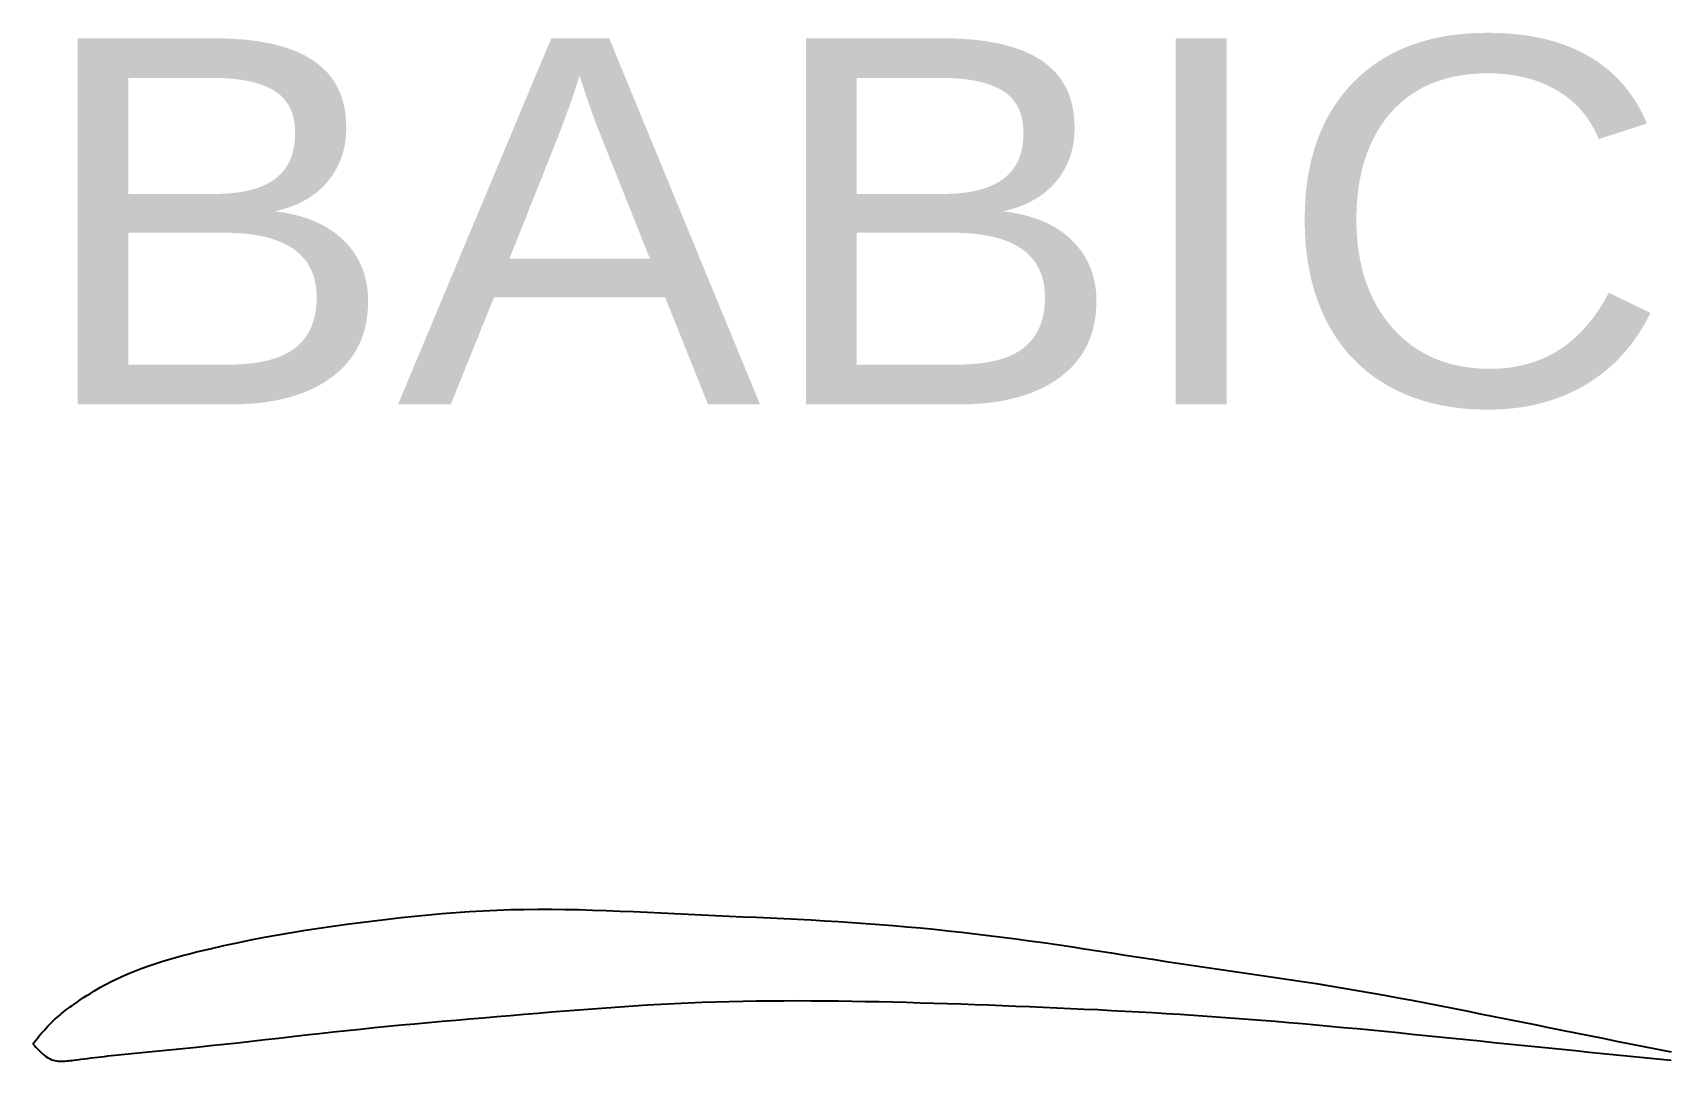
# Model space of a CAD drawing. Extents: x 0.3 to 50.3, y 0.2 to 31.6.
import ezdxf
from ezdxf.enums import TextEntityAlignment as Align

# ---------------------------------------------------------------- set-up
doc = ezdxf.new("R2010")
doc.units = 0
doc.layers.get('0').update_dxf_attribs({"linetype": 'CONTINUOUS'})

msp = doc.modelspace()

# ---------------------------------------------------------------- linework, layer by layer
at = {"color": 3, "linetype": 'CONTINUOUS'}
msp.add_lwpolyline([(0.2525, 0.7365), (0.3023, 0.7972), (0.3523, 0.8578), (0.4024, 0.9181), (0.4527, 0.9782), (0.5035, 1.0379), (0.5548, 1.0971), (0.6066, 1.1557), (0.6591, 1.2136), (0.7123, 1.2708), (0.7664, 1.327), (0.8214, 1.3823), (0.8775, 1.4365), (0.9262, 1.4818), (0.9757, 1.5264), (1.026, 1.5701), (1.0769, 1.6131), (1.1284, 1.6555), (1.1805, 1.6972), (1.2331, 1.7383), (1.2863, 1.7789), (1.3398, 1.8189), (1.3937, 1.8585), (1.448, 1.8977), (1.5025, 1.9365), (1.6024, 2.0063), (1.7031, 2.075), (1.8045, 2.1424), (1.9067, 2.2086), (2.0097, 2.2735), (2.1134, 2.337), (2.218, 2.3991), (2.3233, 2.4597), (2.4294, 2.5188), (2.5363, 2.5764), (2.644, 2.6323), (2.7525, 2.6865), (2.9511, 2.7804), (3.1521, 2.8689), (3.3554, 2.9525), (3.5607, 3.0313), (3.7679, 3.1059), (3.9767, 3.1765), (4.1869, 3.2436), (4.3984, 3.3073), (4.6109, 3.3681), (4.8242, 3.4263), (5.0381, 3.4824), (5.2525, 3.5365), (5.6655, 3.6362), (6.0793, 3.7306), (6.4938, 3.8197), (6.9089, 3.9041), (7.3248, 3.9838), (7.7413, 4.0592), (8.1584, 4.1306), (8.5761, 4.1982), (8.9944, 4.2623), (9.4132, 4.3232), (9.8326, 4.3812), (10.2524, 4.4365), (10.6674, 4.4887), (11.0828, 4.5382), (11.4986, 4.585), (11.9147, 4.6287), (12.3312, 4.669), (12.7479, 4.7058), (13.1649, 4.7387), (13.5821, 4.7674), (13.9995, 4.7919), (14.417, 4.8117), (14.8346, 4.8266), (15.2523, 4.8365), (15.6689, 4.8411), (16.0856, 4.8408), (16.5022, 4.8363), (16.9189, 4.8279), (17.3355, 4.8163), (17.7522, 4.8019), (18.1689, 4.7853), (18.5856, 4.7669), (19.0023, 4.7473), (19.419, 4.727), (19.8356, 4.7066), (20.2523, 4.6865), (20.6692, 4.6671), (21.0862, 4.6483), (21.503, 4.6298), (21.9199, 4.6114), (22.3367, 4.5928), (22.7534, 4.5738), (23.1701, 4.5542), (23.5867, 4.5335), (24.0032, 4.5117), (24.4196, 4.4884), (24.836, 4.4634), (25.2522, 4.4365), (25.6699, 4.4072), (26.0875, 4.3757), (26.5049, 4.3419), (26.9222, 4.3059), (27.3393, 4.2677), (27.7562, 4.2272), (28.1728, 4.1844), (28.5892, 4.1393), (29.0054, 4.092), (29.4213, 4.0424), (29.8369, 3.9906), (30.2522, 3.9365), (30.6697, 3.8798), (31.0869, 3.8211), (31.5038, 3.7606), (31.9205, 3.6987), (32.3371, 3.6357), (32.7536, 3.5718), (33.1699, 3.5073), (33.5863, 3.4426), (34.0026, 3.3778), (34.419, 3.3134), (34.8355, 3.2495), (35.2521, 3.1865), (35.6689, 3.1245), (36.0858, 3.0634), (36.5028, 3.0029), (36.9199, 2.9427), (37.3369, 2.8825), (37.7539, 2.822), (38.1708, 2.7609), (38.5875, 2.6989), (39.0041, 2.6358), (39.4204, 2.5712), (39.8364, 2.5049), (40.252, 2.4365), (40.6701, 2.3654), (41.0878, 2.2922), (41.5051, 2.217), (41.9222, 2.1401), (42.339, 2.0617), (42.7555, 1.9819), (43.1719, 1.901), (43.5881, 1.8191), (44.0042, 1.7366), (44.4202, 1.6535), (44.8361, 1.57), (45.252, 1.4865), (45.6686, 1.4029), (46.0853, 1.3193), (46.502, 1.2358), (46.9186, 1.1524), (47.3353, 1.069), (47.7519, 0.9857), (48.1686, 0.9025), (48.5853, 0.8192), (49.0019, 0.736), (49.4186, 0.6529), (49.8352, 0.5697), (50.2519, 0.4865)], dxfattribs=at)
at = {"color": 1, "linetype": 'CONTINUOUS'}
msp.add_lwpolyline([(0.2525, 0.7365), (0.3003, 0.6832), (0.3483, 0.6304), (0.3967, 0.5785), (0.4456, 0.5281), (0.4952, 0.4797), (0.5457, 0.4337), (0.5973, 0.3906), (0.6501, 0.351), (0.7044, 0.3153), (0.7602, 0.284), (0.8179, 0.2576), (0.8775, 0.2365), (0.9255, 0.2241), (0.9747, 0.2149), (1.0249, 0.2087), (1.0761, 0.2052), (1.128, 0.204), (1.1806, 0.2049), (1.2337, 0.2075), (1.2872, 0.2117), (1.341, 0.2169), (1.3949, 0.223), (1.4488, 0.2296), (1.5025, 0.2365), (1.61, 0.2503), (1.7166, 0.2638), (1.8223, 0.277), (1.9272, 0.2901), (2.0315, 0.3028), (2.1353, 0.3154), (2.2386, 0.3277), (2.3416, 0.3399), (2.4444, 0.3518), (2.547, 0.3635), (2.6497, 0.3751), (2.7525, 0.3865), (2.9582, 0.4088), (3.1647, 0.4305), (3.3718, 0.4518), (3.5795, 0.4727), (3.7878, 0.4933), (3.9965, 0.5137), (4.2055, 0.534), (4.4147, 0.5542), (4.6241, 0.5745), (4.8336, 0.5949), (5.0431, 0.6156), (5.2525, 0.6365), (5.6711, 0.6796), (6.0892, 0.724), (6.5066, 0.7696), (6.9236, 0.8159), (7.3402, 0.8628), (7.7564, 0.9101), (8.1725, 0.9575), (8.5884, 1.0046), (9.0043, 1.0514), (9.4202, 1.0974), (9.8362, 1.1426), (10.2524, 1.1865), (10.6681, 1.229), (11.084, 1.2702), (11.5002, 1.3101), (11.9166, 1.3491), (12.3332, 1.387), (12.75, 1.4242), (13.1668, 1.4606), (13.5838, 1.4965), (14.0009, 1.5319), (14.418, 1.5669), (14.8352, 1.6018), (15.2523, 1.6365), (15.6688, 1.6712), (16.0853, 1.7056), (16.5017, 1.7396), (16.9182, 1.7729), (17.3347, 1.8053), (17.7512, 1.8366), (18.1679, 1.8664), (18.5845, 1.8946), (19.0013, 1.921), (19.4182, 1.9453), (19.8352, 1.9672), (20.2523, 1.9865), (20.6685, 2.0031), (21.0849, 2.0169), (21.5014, 2.0283), (21.918, 2.0372), (22.3347, 2.0438), (22.7514, 2.0482), (23.1682, 2.0506), (23.585, 2.0511), (24.0019, 2.0498), (24.4187, 2.0469), (24.8355, 2.0424), (25.2522, 2.0365), (25.6691, 2.0293), (26.0859, 2.0209), (26.5027, 2.0114), (26.9194, 2.0008), (27.3361, 1.9892), (27.7528, 1.9767), (28.1694, 1.9633), (28.586, 1.9492), (29.0025, 1.9344), (29.4191, 1.919), (29.8356, 1.903), (30.2522, 1.8865), (30.669, 1.8696), (31.0858, 1.8522), (31.5027, 1.8343), (31.9194, 1.8157), (32.3362, 1.7965), (32.7529, 1.7765), (33.1696, 1.7557), (33.5862, 1.7339), (34.0028, 1.7112), (34.4193, 1.6875), (34.8357, 1.6626), (35.2521, 1.6365), (35.6692, 1.6091), (36.0862, 1.5805), (36.5032, 1.5508), (36.92, 1.5199), (37.3368, 1.4878), (37.7535, 1.4548), (38.1701, 1.4207), (38.5867, 1.3856), (39.0031, 1.3496), (39.4195, 1.3128), (39.8358, 1.275), (40.252, 1.2365), (40.6689, 1.1972), (41.0858, 1.1571), (41.5025, 1.1165), (41.9192, 1.0753), (42.3359, 1.0337), (42.7525, 0.9917), (43.1691, 0.9494), (43.5857, 0.9069), (44.0023, 0.8643), (44.4189, 0.8217), (44.8354, 0.779), (45.252, 0.7365), (45.6686, 0.6942), (46.0852, 0.652), (46.5018, 0.61), (46.9185, 0.5682), (47.3351, 0.5264), (47.7518, 0.4848), (48.1685, 0.4433), (48.5851, 0.4018), (49.0018, 0.3604), (49.4185, 0.3191), (49.8352, 0.2778), (50.2519, 0.2365)], dxfattribs=at)

# ---------------------------------------------------------------- texts
at = {"color": 7}
msp.add_text('BABIC', height=11.1701, dxfattribs=at).set_placement((0.2525, 20.2363), (50.2519, 20.2363), align=Align.FIT)

doc.saveas('drawing.dxf')
